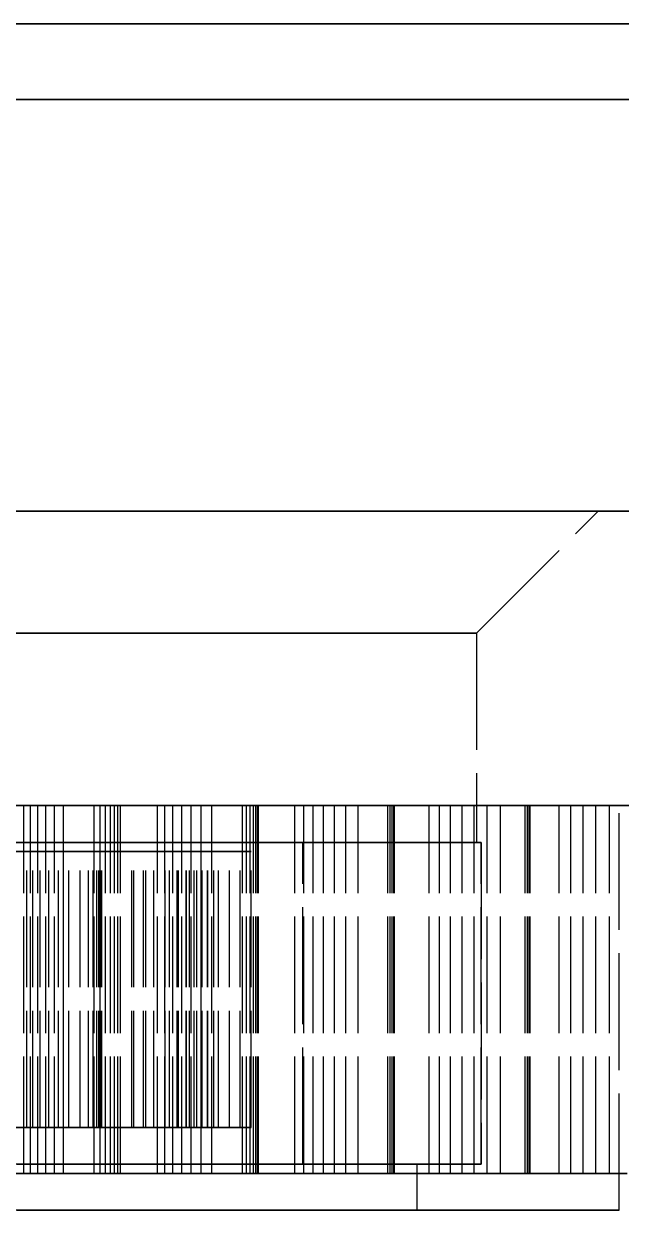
# Model space of a CAD drawing. Header units: millimetres. Extents: x -32 to 143, y -20 to 136.
# Drawn here: x 83.03 to 89.52, y 39.6 to 52.5 of the extents above; entities that cross this region are included whole.
import ezdxf

# ---------------------------------------------------------------- set-up
doc = ezdxf.new("R2010")
doc.units = ezdxf.units.MM
doc.linetypes.add('DASHED', pattern=[1.524, 1.27, -0.254])
doc.layers.add('HIDDEN', color=8, linetype='DASHED')
doc.layers.add('VISIBLE', color=7, linetype='CONTINUOUS')

msp = doc.modelspace()

# ---------------------------------------------------------------- linework, layer by layer
at = {"layer": 'HIDDEN'}
for points in [[(90, 52.5), (89.2381, 52.5), (88.47619, 52.5), (87.71429, 52.5), (86.95238, 52.5), (86.19048, 52.5), (85.42857, 52.5), (84.66667, 52.5), (83.90476, 52.5), (83.14286, 52.5), (82.38095, 52.5), (81.61905, 52.5), (80.85714, 52.5), (80.09524, 52.5), (79.33333, 52.5), (78.57143, 52.5), (77.80952, 52.5), (77.04762, 52.5), (76.28571, 52.5), (75.52381, 52.5), (74.7619, 52.5), (74, 52.5)], [(89.92223, 52.5), (89.4421, 52.5), (88.96196, 52.5), (88.48183, 52.5), (88.00169, 52.5), (87.52156, 52.5), (87.04142, 52.5), (86.56129, 52.5), (86.08115, 52.5), (85.60102, 52.5), (85.12088, 52.5), (84.64074, 52.5), (84.16061, 52.5), (83.68047, 52.5), (83.20034, 52.5), (82.7202, 52.5)], [(82.96027, 52.5), (83.20034, 52.5), (83.44041, 52.5), (83.68047, 52.5), (83.92054, 52.5), (84.16061, 52.5), (84.40068, 52.5), (84.64074, 52.5), (84.88081, 52.5), (85.12088, 52.5), (85.36095, 52.5), (85.60102, 52.5), (85.84108, 52.5), (86.08115, 52.5), (86.32122, 52.5), (86.56129, 52.5), (86.80135, 52.5), (87.04142, 52.5), (87.28149, 52.5), (87.52156, 52.5), (87.76162, 52.5), (88.00169, 52.5), (88.24176, 52.5), (88.48183, 52.5), (88.7219, 52.5), (88.96196, 52.5), (89.20203, 52.5), (89.4421, 52.5), (89.68217, 52.5)], [(89.94444, 51.67574), (89.49048, 51.67574), (89.03651, 51.67574), (88.58254, 51.67574), (88.12857, 51.67574), (87.6746, 51.67574), (87.22063, 51.67574), (86.76667, 51.67574), (86.3127, 51.67574), (85.85873, 51.67574), (85.40476, 51.67574), (84.95079, 51.67574), (84.49683, 51.67574), (84.04286, 51.67574), (83.58889, 51.67574), (83.13492, 51.67574), (82.68095, 51.67574)], [(82.90794, 51.67574), (83.13492, 51.67574), (83.3619, 51.67574), (83.58889, 51.67574), (83.81587, 51.67574), (84.04286, 51.67574), (84.26984, 51.67574), (84.49683, 51.67574), (84.72381, 51.67574), (84.95079, 51.67574), (85.17778, 51.67574), (85.40476, 51.67574), (85.63175, 51.67574), (85.85873, 51.67574), (86.08571, 51.67574), (86.3127, 51.67574), (86.53968, 51.67574), (86.76667, 51.67574), (86.99365, 51.67574), (87.22063, 51.67574), (87.44762, 51.67574), (87.6746, 51.67574), (87.90159, 51.67574), (88.12857, 51.67574), (88.35556, 51.67574), (88.58254, 51.67574), (88.80952, 51.67574), (89.03651, 51.67574), (89.26349, 51.67574), (89.49048, 51.67574), (89.71746, 51.67574)], [(89.94444, 47.2), (89.49048, 47.2), (89.03651, 47.2), (88.58254, 47.2), (88.12857, 47.2), (87.6746, 47.2), (87.22063, 47.2), (86.76667, 47.2), (86.3127, 47.2), (85.85873, 47.2), (85.40476, 47.2), (84.95079, 47.2), (84.49683, 47.2), (84.04286, 47.2), (83.58889, 47.2), (83.13492, 47.2), (82.68095, 47.2)], [(89.27426, 47.2), (89.04334, 47.2), (88.81241, 47.2), (88.58148, 47.2), (88.35055, 47.2), (88.11962, 47.2), (87.88869, 47.2), (87.65776, 47.2), (87.42683, 47.2), (87.1959, 47.2), (86.96497, 47.2), (86.73404, 47.2), (86.50312, 47.2), (86.27219, 47.2), (86.04126, 47.2), (85.81033, 47.2), (85.5794, 47.2), (85.34847, 47.2), (85.11754, 47.2), (84.88661, 47.2), (84.65568, 47.2), (84.42475, 47.2), (84.19383, 47.2), (83.9629, 47.2), (83.73197, 47.2), (83.50104, 47.2), (83.27011, 47.2), (83.03918, 47.2), (82.80825, 47.2)], [(82.90794, 47.2), (83.13492, 47.2), (83.3619, 47.2), (83.58889, 47.2), (83.81587, 47.2), (84.04286, 47.2), (84.26984, 47.2), (84.49683, 47.2), (84.72381, 47.2), (84.95079, 47.2), (85.17778, 47.2), (85.40476, 47.2), (85.63175, 47.2), (85.85873, 47.2), (86.08571, 47.2), (86.3127, 47.2), (86.53968, 47.2), (86.76667, 47.2), (86.99365, 47.2), (87.22063, 47.2), (87.44762, 47.2), (87.6746, 47.2), (87.90159, 47.2), (88.12857, 47.2), (88.35556, 47.2), (88.58254, 47.2), (88.80952, 47.2), (89.03651, 47.2), (89.26349, 47.2), (89.49048, 47.2), (89.71746, 47.2)], [(82.92372, 47.2), (83.03918, 47.2), (83.15465, 47.2), (83.27011, 47.2), (83.38557, 47.2), (83.50104, 47.2), (83.6165, 47.2), (83.73197, 47.2), (83.84743, 47.2), (83.9629, 47.2), (84.07836, 47.2), (84.19383, 47.2), (84.30929, 47.2), (84.42475, 47.2), (84.54022, 47.2), (84.65568, 47.2), (84.77115, 47.2), (84.88661, 47.2), (85.00208, 47.2), (85.11754, 47.2), (85.23301, 47.2), (85.34847, 47.2), (85.46394, 47.2), (85.5794, 47.2), (85.69486, 47.2), (85.81033, 47.2), (85.92579, 47.2), (86.04126, 47.2), (86.15672, 47.2), (86.27219, 47.2), (86.38765, 47.2), (86.50312, 47.2), (86.61858, 47.2), (86.73404, 47.2), (86.84951, 47.2), (86.96497, 47.2), (87.08044, 47.2), (87.1959, 47.2), (87.31137, 47.2), (87.42683, 47.2), (87.5423, 47.2), (87.65776, 47.2), (87.77323, 47.2), (87.88869, 47.2), (88.00415, 47.2), (88.11962, 47.2), (88.23508, 47.2), (88.35055, 47.2), (88.46601, 47.2), (88.58148, 47.2), (88.69694, 47.2), (88.81241, 47.2), (88.92787, 47.2), (89.04334, 47.2), (89.1588, 47.2), (89.27426, 47.2)], [(87.95, 45.87574), (89.27426, 47.2)], [(87.95, 45.87574), (87.76111, 45.87574), (87.57222, 45.87574), (87.38333, 45.87574), (87.19444, 45.87574), (87.00556, 45.87574), (86.81667, 45.87574), (86.62778, 45.87574), (86.43889, 45.87574), (86.25, 45.87574), (86.06111, 45.87574), (85.87222, 45.87574), (85.68333, 45.87574), (85.49444, 45.87574), (85.30556, 45.87574), (85.11667, 45.87574), (84.92778, 45.87574), (84.73889, 45.87574), (84.55, 45.87574), (84.36111, 45.87574), (84.17222, 45.87574), (83.98333, 45.87574), (83.79444, 45.87574), (83.60556, 45.87574), (83.41667, 45.87574), (83.22778, 45.87574), (83.03889, 45.87574), (82.85, 45.87574)], [(82.94444, 45.87574), (83.03889, 45.87574), (83.13333, 45.87574), (83.22778, 45.87574), (83.32222, 45.87574), (83.41667, 45.87574), (83.51111, 45.87574), (83.60556, 45.87574), (83.7, 45.87574), (83.79444, 45.87574), (83.88889, 45.87574), (83.98333, 45.87574), (84.07778, 45.87574), (84.17222, 45.87574), (84.26667, 45.87574), (84.36111, 45.87574), (84.45556, 45.87574), (84.55, 45.87574), (84.64444, 45.87574), (84.73889, 45.87574), (84.83333, 45.87574), (84.92778, 45.87574), (85.02222, 45.87574), (85.11667, 45.87574), (85.21111, 45.87574), (85.30556, 45.87574), (85.4, 45.87574), (85.49444, 45.87574), (85.58889, 45.87574), (85.68333, 45.87574), (85.77778, 45.87574), (85.87222, 45.87574), (85.96667, 45.87574), (86.06111, 45.87574), (86.15556, 45.87574), (86.25, 45.87574), (86.34444, 45.87574), (86.43889, 45.87574), (86.53333, 45.87574), (86.62778, 45.87574), (86.72222, 45.87574), (86.81667, 45.87574), (86.91111, 45.87574), (87.00556, 45.87574), (87.1, 45.87574), (87.19444, 45.87574), (87.28889, 45.87574), (87.38333, 45.87574), (87.47778, 45.87574), (87.57222, 45.87574), (87.66667, 45.87574), (87.76111, 45.87574), (87.85556, 45.87574), (87.95, 45.87574)], [(87.95, 45.87574), (87.95, 43.6)], [(90.03175, 44), (89.33333, 44), (88.63492, 44), (87.93651, 44), (87.2381, 44), (86.53968, 44), (85.84127, 44), (85.14286, 44), (84.44444, 44), (83.74603, 44), (83.04762, 44), (82.34921, 44), (81.65079, 44), (80.95238, 44), (80.25397, 44), (79.55556, 44), (78.85714, 44), (78.15873, 44), (77.46032, 44), (76.7619, 44), (76.06349, 44), (75.36508, 44), (74.66667, 44), (73.96825, 44)], [(82, 44), (82.34921, 44), (82.69841, 44), (83.04762, 44), (83.39683, 44), (83.74603, 44), (84.09524, 44), (84.44444, 44), (84.79365, 44), (85.14286, 44), (85.49206, 44), (85.84127, 44), (86.19048, 44), (86.53968, 44), (86.88889, 44), (87.2381, 44), (87.5873, 44), (87.93651, 44), (88.28571, 44), (88.63492, 44), (88.98413, 44), (89.33333, 44), (89.68254, 44)], [(89.5, 44), (89.2619, 44), (89.02381, 44), (88.78571, 44), (88.54762, 44), (88.30952, 44), (88.07143, 44), (87.83333, 44), (87.59524, 44), (87.35714, 44), (87.11905, 44), (86.88095, 44), (86.64286, 44), (86.40476, 44), (86.16667, 44), (85.92857, 44), (85.69048, 44), (85.45238, 44), (85.21429, 44), (84.97619, 44), (84.7381, 44), (84.5, 44), (84.2619, 44), (84.02381, 44), (83.78571, 44), (83.54762, 44), (83.30952, 44), (83.07143, 44), (82.83333, 44)], [(82.91071, 44), (83.21429, 44), (83.51786, 44), (83.82143, 44), (84.125, 44), (84.42857, 44), (84.73214, 44), (85.03571, 44), (85.33929, 44), (85.64286, 44), (85.94643, 44), (86.25, 44), (86.55357, 44), (86.85714, 44), (87.16071, 44), (87.46429, 44), (87.76786, 44), (88.07143, 44), (88.375, 44), (88.67857, 44), (88.98214, 44), (89.28571, 44), (89.58929, 44)], [(89.58929, 44), (88.98214, 44), (88.375, 44), (87.76786, 44), (87.16071, 44), (86.55357, 44), (85.94643, 44), (85.33929, 44), (84.73214, 44), (84.125, 44), (83.51786, 44), (82.91071, 44)], [(82.95238, 44), (83.07143, 44), (83.19048, 44), (83.30952, 44), (83.42857, 44), (83.54762, 44), (83.66667, 44), (83.78571, 44), (83.90476, 44), (84.02381, 44), (84.14286, 44), (84.2619, 44), (84.38095, 44), (84.5, 44), (84.61905, 44), (84.7381, 44), (84.85714, 44), (84.97619, 44), (85.09524, 44), (85.21429, 44), (85.33333, 44), (85.45238, 44), (85.57143, 44), (85.69048, 44), (85.80952, 44), (85.92857, 44), (86.04762, 44), (86.16667, 44), (86.28571, 44), (86.40476, 44), (86.52381, 44), (86.64286, 44), (86.7619, 44), (86.88095, 44), (87, 44), (87.11905, 44), (87.2381, 44), (87.35714, 44), (87.47619, 44), (87.59524, 44), (87.71429, 44), (87.83333, 44), (87.95238, 44), (88.07143, 44), (88.19048, 44), (88.30952, 44), (88.42857, 44), (88.54762, 44), (88.66667, 44), (88.78571, 44), (88.90476, 44), (89.02381, 44), (89.14286, 44), (89.2619, 44), (89.38095, 44), (89.5, 44)], [(82.96411, 44), (83.02791, 44)], [(83.02791, 44), (82.96411, 44)], [(83.02791, 44), (83.09996, 44)], [(83.09996, 44), (83.02791, 44)], [(83.02791, 40), (83.02791, 44)], [(83.02791, 40), (83.02791, 44)], [(83.09996, 44), (83.17954, 44)], [(83.17954, 44), (83.09996, 44)], [(83.09996, 40), (83.09996, 44)], [(83.09996, 40), (83.09996, 44)], [(83.17954, 44), (83.26613, 44)], [(83.26613, 44), (83.17954, 44)], [(83.17954, 40), (83.17954, 44)], [(83.17954, 40), (83.17954, 44)], [(83.26613, 44), (83.35934, 44)], [(83.35934, 44), (83.26613, 44)], [(83.26613, 40), (83.26613, 44)], [(83.26613, 40), (83.26613, 44)], [(83.35934, 44), (83.45888, 44)], [(83.45888, 44), (83.35934, 44)], [(83.35934, 40), (83.35934, 44)], [(83.35934, 40), (83.35934, 44)], [(83.45888, 44), (83.79343, 44)], [(83.79343, 44), (83.45888, 44)], [(83.45888, 40), (83.45888, 44)], [(83.45888, 40), (83.45888, 44)], [(83.79343, 44), (83.85819, 44)], [(83.85819, 44), (83.79343, 44)], [(83.79343, 40), (83.79343, 44)], [(83.79343, 40), (83.79343, 44)], [(83.85819, 44), (83.91656, 44)], [(83.91656, 44), (83.85819, 44)], [(83.85819, 40), (83.85819, 44)], [(83.85819, 40), (83.85819, 44)], [(83.91656, 44), (83.96827, 44)], [(83.96827, 44), (83.91656, 44)], [(83.91656, 40), (83.91656, 44)], [(83.91656, 40), (83.91656, 44)], [(83.96827, 44), (84.01294, 44)], [(84.01294, 44), (83.96827, 44)], [(83.96827, 40), (83.96827, 44)], [(83.96827, 40), (83.96827, 44)], [(84.01294, 44), (84.05009, 44)], [(84.05009, 44), (84.01294, 44)], [(84.01294, 40), (84.01294, 44)], [(84.01294, 40), (84.01294, 44)], [(84.05009, 44), (84.07899, 44)], [(84.07899, 44), (84.05009, 44)], [(84.05009, 40), (84.05009, 44)], [(84.05009, 40), (84.05009, 44)], [(84.07899, 44), (84.47982, 44)], [(84.47982, 44), (84.07899, 44)], [(84.07899, 40), (84.07899, 44)], [(84.07899, 40), (84.07899, 44)], [(84.47982, 44), (84.56033, 44)], [(84.56033, 44), (84.47982, 44)], [(84.47982, 40), (84.47982, 44)], [(84.47982, 40), (84.47982, 44)], [(84.56033, 44), (84.64899, 44)], [(84.64899, 44), (84.56033, 44)], [(84.56033, 40), (84.56033, 44)], [(84.56033, 40), (84.56033, 44)], [(84.64899, 44), (84.74507, 44)], [(84.74507, 44), (84.64899, 44)], [(84.64899, 40), (84.64899, 44)], [(84.64899, 40), (84.64899, 44)], [(84.74507, 44), (84.84806, 44)], [(84.84806, 44), (84.74507, 44)], [(84.74507, 40), (84.74507, 44)], [(84.74507, 40), (84.74507, 44)], [(84.84806, 44), (84.95757, 44)], [(84.95757, 44), (84.84806, 44)], [(84.84806, 40), (84.84806, 44)], [(84.84806, 40), (84.84806, 44)], [(84.95757, 44), (85.07331, 44)], [(85.07331, 44), (84.95757, 44)], [(84.95757, 40), (84.95757, 44)], [(84.95757, 40), (84.95757, 44)], [(85.07331, 44), (85.40357, 44)], [(85.40357, 44), (85.07331, 44)], [(85.07331, 40), (85.07331, 44)], [(85.07331, 40), (85.07331, 44)], [(85.40357, 44), (85.45003, 44)], [(85.45003, 44), (85.40357, 44)], [(85.40357, 40), (85.40357, 44)], [(85.40357, 40), (85.40357, 44)], [(85.45003, 44), (85.49016, 44)], [(85.49016, 44), (85.45003, 44)], [(85.45003, 40), (85.45003, 44)], [(85.45003, 40), (85.45003, 44)], [(85.49016, 44), (85.52369, 44)], [(85.52369, 44), (85.49016, 44)], [(85.49016, 40), (85.49016, 44)], [(85.49016, 40), (85.49016, 44)], [(85.52369, 44), (85.55027, 44)], [(85.55027, 44), (85.52369, 44)], [(85.52369, 40), (85.52369, 44)], [(85.52369, 40), (85.52369, 44)], [(85.55027, 44), (85.56941, 44)], [(85.56941, 44), (85.55027, 44)], [(85.55027, 40), (85.55027, 44)], [(85.55027, 40), (85.55027, 44)], [(85.56941, 44), (85.58042, 44)], [(85.58042, 44), (85.56941, 44)], [(85.56941, 40), (85.56941, 44)], [(85.56941, 40), (85.56941, 44)], [(85.58042, 44), (85.97438, 44)], [(85.97438, 44), (85.58042, 44)], [(85.58042, 40), (85.58042, 44)], [(85.58042, 40), (85.58042, 44)], [(85.97438, 44), (86.07091, 44)], [(86.07091, 44), (85.97438, 44)], [(85.97438, 40), (85.97438, 44)], [(85.97438, 40), (85.97438, 44)], [(86.07091, 44), (86.17541, 44)], [(86.17541, 44), (86.07091, 44)], [(86.07091, 40), (86.07091, 44)], [(86.07091, 40), (86.07091, 44)], [(86.17541, 44), (86.28718, 44)], [(86.28718, 44), (86.17541, 44)], [(86.17541, 40), (86.17541, 44)], [(86.17541, 40), (86.17541, 44)], [(86.28718, 44), (86.4057, 44)], [(86.4057, 44), (86.28718, 44)], [(86.28718, 40), (86.28718, 44)], [(86.28718, 40), (86.28718, 44)], [(86.4057, 44), (86.53058, 44)], [(86.53058, 44), (86.4057, 44)], [(86.4057, 40), (86.4057, 44)], [(86.4057, 40), (86.4057, 44)], [(86.53058, 44), (86.66151, 44)], [(86.66151, 44), (86.53058, 44)], [(86.53058, 40), (86.53058, 44)], [(86.53058, 40), (86.53058, 44)], [(86.66151, 44), (86.98467, 44)], [(86.98467, 44), (86.66151, 44)], [(86.66151, 40), (86.66151, 44)], [(86.66151, 40), (86.66151, 44)], [(86.98467, 44), (87.01244, 44)], [(87.01244, 44), (86.98467, 44)], [(86.98467, 40), (86.98467, 44)], [(86.98467, 40), (86.98467, 44)], [(87.01244, 44), (87.03398, 44)], [(87.03398, 44), (87.01244, 44)], [(87.01244, 40), (87.01244, 44)], [(87.01244, 40), (87.01244, 44)], [(87.03398, 44), (87.04905, 44)], [(87.04905, 44), (87.03398, 44)], [(87.03398, 40), (87.03398, 44)], [(87.03398, 40), (87.03398, 44)], [(87.04905, 44), (87.0573, 44)], [(87.0573, 44), (87.04905, 44)], [(87.04905, 40), (87.04905, 44)], [(87.04905, 40), (87.04905, 44)], [(87.05827, 44), (87.0513, 44)], [(87.0513, 44), (87.43503, 44)], [(87.43503, 44), (87.0513, 44)], [(87.0513, 44), (87.05827, 44)], [(87.0513, 40), (87.0513, 44)], [(87.0513, 40), (87.0513, 44)], [(87.0573, 44), (87.05827, 44)], [(87.05827, 44), (87.0573, 44)], [(87.0573, 40), (87.0573, 44)], [(87.0573, 40), (87.0573, 44)], [(87.05827, 40), (87.05827, 44)], [(87.05827, 40), (87.05827, 44)], [(87.43503, 44), (87.54675, 44)], [(87.54675, 44), (87.43503, 44)], [(87.43503, 40), (87.43503, 44)], [(87.43503, 40), (87.43503, 44)], [(87.54675, 44), (87.66622, 44)], [(87.66622, 44), (87.54675, 44)], [(87.54675, 40), (87.54675, 44)], [(87.54675, 40), (87.54675, 44)], [(87.66622, 44), (87.79272, 44)], [(87.79272, 44), (87.66622, 44)], [(87.66622, 40), (87.66622, 44)], [(87.66622, 40), (87.66622, 44)], [(87.79272, 44), (87.92575, 44)], [(87.92575, 44), (87.79272, 44)], [(87.79272, 40), (87.79272, 44)], [(87.79272, 40), (87.79272, 44)], [(87.92575, 44), (88.06492, 44)], [(88.06492, 44), (87.92575, 44)], [(87.92575, 40), (87.92575, 44)], [(87.92575, 40), (87.92575, 44)], [(88.06492, 44), (88.20995, 44)], [(88.20995, 44), (88.06492, 44)], [(88.06492, 40), (88.06492, 44)], [(88.06492, 40), (88.06492, 44)], [(88.20995, 44), (88.52324, 44)], [(88.52324, 44), (88.20995, 44)], [(88.20995, 40), (88.20995, 44)], [(88.20995, 40), (88.20995, 44)], [(88.50399, 44), (88.47908, 44)], [(88.47908, 44), (88.84931, 44)], [(88.84931, 44), (88.47908, 44)], [(88.47908, 44), (88.50399, 44)], [(88.47908, 40), (88.47908, 44)], [(88.47908, 40), (88.47908, 44)], [(88.52119, 44), (88.50399, 44)], [(88.50399, 44), (88.52119, 44)], [(88.50399, 40), (88.50399, 44)], [(88.50399, 40), (88.50399, 44)], [(88.53134, 44), (88.52119, 44)], [(88.52119, 44), (88.53134, 44)], [(88.52119, 40), (88.52119, 44)], [(88.52119, 40), (88.52119, 44)], [(88.52324, 44), (88.53208, 44)], [(88.53208, 44), (88.52324, 44)], [(88.52324, 40), (88.52324, 44)], [(88.52324, 40), (88.52324, 44)], [(88.53486, 44), (88.53134, 44)], [(88.53134, 44), (88.53486, 44)], [(88.53134, 40), (88.53134, 44)], [(88.53134, 40), (88.53134, 44)], [(88.53208, 44), (88.53486, 44)], [(88.53486, 44), (88.53208, 44)], [(88.53208, 40), (88.53208, 44)], [(88.53208, 40), (88.53208, 44)], [(88.53486, 40), (88.53486, 44)], [(88.53486, 40), (88.53486, 44)], [(88.84931, 44), (88.97527, 44)], [(88.97527, 44), (88.84931, 44)], [(88.84931, 40), (88.84931, 44)], [(88.84931, 40), (88.84931, 44)], [(88.97527, 44), (89.10867, 44)], [(89.10867, 44), (88.97527, 44)], [(88.97527, 40), (88.97527, 44)], [(88.97527, 40), (88.97527, 44)], [(89.10867, 44), (89.24883, 44)], [(89.24883, 44), (89.10867, 44)], [(89.10867, 40), (89.10867, 44)], [(89.10867, 40), (89.10867, 44)], [(89.24883, 44), (89.39524, 44)], [(89.39524, 44), (89.24883, 44)], [(89.24883, 40), (89.24883, 44)], [(89.24883, 40), (89.24883, 44)], [(89.39524, 44), (89.54753, 44)], [(89.54753, 44), (89.39524, 44)], [(89.39524, 40), (89.39524, 44)], [(89.39524, 40), (89.39524, 44)], [(89.5, 39.6), (89.5, 44)], [(87.95, 43.6), (87.76111, 43.6), (87.57222, 43.6), (87.38333, 43.6), (87.19444, 43.6), (87.00556, 43.6), (86.81667, 43.6), (86.62778, 43.6), (86.43889, 43.6), (86.25, 43.6), (86.06111, 43.6), (85.87222, 43.6), (85.68333, 43.6), (85.49444, 43.6), (85.30556, 43.6), (85.11667, 43.6), (84.92778, 43.6), (84.73889, 43.6), (84.55, 43.6), (84.36111, 43.6), (84.17222, 43.6), (83.98333, 43.6), (83.79444, 43.6), (83.60556, 43.6), (83.41667, 43.6), (83.22778, 43.6), (83.03889, 43.6), (82.85, 43.6)], [(88, 43.6), (87.80952, 43.6), (87.61905, 43.6), (87.42857, 43.6), (87.2381, 43.6), (87.04762, 43.6), (86.85714, 43.6), (86.66667, 43.6), (86.47619, 43.6), (86.28571, 43.6), (86.09524, 43.6), (85.90476, 43.6), (85.71429, 43.6), (85.52381, 43.6), (85.33333, 43.6), (85.14286, 43.6), (84.95238, 43.6), (84.7619, 43.6), (84.57143, 43.6), (84.38095, 43.6), (84.19048, 43.6), (84, 43.6), (83.80952, 43.6), (83.61905, 43.6), (83.42857, 43.6), (83.2381, 43.6), (83.04762, 43.6), (82.85714, 43.6)], [(88, 43.6), (87.80952, 43.6), (87.61905, 43.6), (87.42857, 43.6), (87.2381, 43.6), (87.04762, 43.6), (86.85714, 43.6), (86.66667, 43.6), (86.47619, 43.6), (86.28571, 43.6), (86.09524, 43.6), (85.90476, 43.6), (85.71429, 43.6), (85.52381, 43.6), (85.33333, 43.6), (85.14286, 43.6), (84.95238, 43.6), (84.7619, 43.6), (84.57143, 43.6), (84.38095, 43.6), (84.19048, 43.6), (84, 43.6), (83.80952, 43.6), (83.61905, 43.6), (83.42857, 43.6), (83.2381, 43.6), (83.04762, 43.6), (82.85714, 43.6)], [(82.89444, 43.5), (83.06168, 43.5)], [(83.06168, 43.5), (82.89444, 43.5)], [(82.94444, 43.6), (83.03889, 43.6), (83.13333, 43.6), (83.22778, 43.6), (83.32222, 43.6), (83.41667, 43.6), (83.51111, 43.6), (83.60556, 43.6), (83.7, 43.6), (83.79444, 43.6), (83.88889, 43.6), (83.98333, 43.6), (84.07778, 43.6), (84.17222, 43.6), (84.26667, 43.6), (84.36111, 43.6), (84.45556, 43.6), (84.55, 43.6), (84.64444, 43.6), (84.73889, 43.6), (84.83333, 43.6), (84.92778, 43.6), (85.02222, 43.6), (85.11667, 43.6), (85.21111, 43.6), (85.30556, 43.6), (85.4, 43.6), (85.49444, 43.6), (85.58889, 43.6), (85.68333, 43.6), (85.77778, 43.6), (85.87222, 43.6), (85.96667, 43.6), (86.06111, 43.6), (86.15556, 43.6), (86.25, 43.6), (86.34444, 43.6), (86.43889, 43.6), (86.53333, 43.6), (86.62778, 43.6), (86.72222, 43.6), (86.81667, 43.6), (86.91111, 43.6), (87.00556, 43.6), (87.1, 43.6), (87.19444, 43.6), (87.28889, 43.6), (87.38333, 43.6), (87.47778, 43.6), (87.57222, 43.6), (87.66667, 43.6), (87.76111, 43.6), (87.85556, 43.6), (87.95, 43.6)], [(82.95238, 43.6), (83.04762, 43.6), (83.14286, 43.6), (83.2381, 43.6), (83.33333, 43.6), (83.42857, 43.6), (83.52381, 43.6), (83.61905, 43.6), (83.71429, 43.6), (83.80952, 43.6), (83.90476, 43.6), (84, 43.6), (84.09524, 43.6), (84.19048, 43.6), (84.28571, 43.6), (84.38095, 43.6), (84.47619, 43.6), (84.57143, 43.6), (84.66667, 43.6), (84.7619, 43.6), (84.85714, 43.6), (84.95238, 43.6), (85.04762, 43.6), (85.14286, 43.6), (85.2381, 43.6), (85.33333, 43.6), (85.42857, 43.6), (85.52381, 43.6), (85.61905, 43.6), (85.71429, 43.6), (85.80952, 43.6), (85.90476, 43.6), (86, 43.6), (86.09524, 43.6), (86.19048, 43.6), (86.28571, 43.6), (86.38095, 43.6), (86.47619, 43.6), (86.57143, 43.6), (86.66667, 43.6), (86.7619, 43.6), (86.85714, 43.6), (86.95238, 43.6), (87.04762, 43.6), (87.14286, 43.6), (87.2381, 43.6), (87.33333, 43.6), (87.42857, 43.6), (87.52381, 43.6), (87.61905, 43.6), (87.71429, 43.6), (87.80952, 43.6), (87.90476, 43.6), (88, 43.6)], [(82.95238, 43.6), (83.04762, 43.6), (83.14286, 43.6), (83.2381, 43.6), (83.33333, 43.6), (83.42857, 43.6), (83.52381, 43.6), (83.61905, 43.6), (83.71429, 43.6), (83.80952, 43.6), (83.90476, 43.6), (84, 43.6), (84.09524, 43.6), (84.19048, 43.6), (84.28571, 43.6), (84.38095, 43.6), (84.47619, 43.6), (84.57143, 43.6), (84.66667, 43.6), (84.7619, 43.6), (84.85714, 43.6), (84.95238, 43.6), (85.04762, 43.6), (85.14286, 43.6), (85.2381, 43.6), (85.33333, 43.6), (85.42857, 43.6), (85.52381, 43.6), (85.61905, 43.6), (85.71429, 43.6), (85.80952, 43.6), (85.90476, 43.6), (86, 43.6), (86.09524, 43.6), (86.19048, 43.6), (86.28571, 43.6), (86.38095, 43.6), (86.47619, 43.6), (86.57143, 43.6), (86.66667, 43.6), (86.7619, 43.6), (86.85714, 43.6), (86.95238, 43.6), (87.04762, 43.6), (87.14286, 43.6), (87.2381, 43.6), (87.33333, 43.6), (87.42857, 43.6), (87.52381, 43.6), (87.61905, 43.6), (87.71429, 43.6), (87.80952, 43.6), (87.90476, 43.6), (88, 43.6)], [(82.96667, 43.6), (83.03111, 43.6), (83.09556, 43.6), (83.16, 43.6), (83.22444, 43.6), (83.28889, 43.6), (83.35333, 43.6), (83.41778, 43.6), (83.48222, 43.6), (83.54667, 43.6), (83.61111, 43.6), (83.67556, 43.6), (83.74, 43.6), (83.80444, 43.6), (83.86889, 43.6), (83.93333, 43.6), (83.99778, 43.6), (84.06222, 43.6), (84.12667, 43.6), (84.19111, 43.6), (84.25556, 43.6), (84.32, 43.6), (84.38444, 43.6), (84.44889, 43.6), (84.51333, 43.6), (84.57778, 43.6), (84.64222, 43.6), (84.70667, 43.6), (84.77111, 43.6), (84.83556, 43.6), (84.9, 43.6), (84.96444, 43.6), (85.02889, 43.6), (85.09333, 43.6), (85.15778, 43.6), (85.22222, 43.6), (85.28667, 43.6), (85.35111, 43.6), (85.41556, 43.6), (85.48, 43.6), (85.54444, 43.6), (85.60889, 43.6), (85.67333, 43.6), (85.73778, 43.6), (85.80222, 43.6), (85.86667, 43.6), (85.93111, 43.6), (85.99556, 43.6), (86.06, 43.6)], [(86.06, 43.6), (85.93111, 43.6), (85.80222, 43.6), (85.67333, 43.6), (85.54444, 43.6), (85.41556, 43.6), (85.28667, 43.6), (85.15778, 43.6), (85.02889, 43.6), (84.9, 43.6), (84.77111, 43.6), (84.64222, 43.6), (84.51333, 43.6), (84.38444, 43.6), (84.25556, 43.6), (84.12667, 43.6), (83.99778, 43.6), (83.86889, 43.6), (83.74, 43.6), (83.61111, 43.6), (83.48222, 43.6), (83.35333, 43.6), (83.22444, 43.6), (83.09556, 43.6), (82.96667, 43.6)], [(83.06168, 43.5), (83.12471, 43.5)], [(83.12471, 43.5), (83.06168, 43.5)], [(83.06168, 40.5), (83.06168, 43.5)], [(83.06168, 40.5), (83.06168, 43.5)], [(83.12471, 43.5), (83.20559, 43.5)], [(83.20559, 43.5), (83.12471, 43.5)], [(83.12471, 40.5), (83.12471, 43.5)], [(83.12471, 40.5), (83.12471, 43.5)], [(83.20559, 43.5), (83.29903, 43.5)], [(83.29903, 43.5), (83.20559, 43.5)], [(83.20559, 40.5), (83.20559, 43.5)], [(83.20559, 40.5), (83.20559, 43.5)], [(83.29903, 43.5), (83.40319, 43.5)], [(83.40319, 43.5), (83.29903, 43.5)], [(83.29903, 40.5), (83.29903, 43.5)], [(83.29903, 40.5), (83.29903, 43.5)], [(83.40319, 43.5), (83.51701, 43.5)], [(83.51701, 43.5), (83.40319, 43.5)], [(83.40319, 40.5), (83.40319, 43.5)], [(83.40319, 40.5), (83.40319, 43.5)], [(83.73081, 43.5), (83.45816, 43.5)], [(83.45816, 43.5), (83.87467, 43.5)], [(83.87467, 43.5), (83.45816, 43.5)], [(83.45816, 43.5), (83.73081, 43.5)], [(83.45816, 40.5), (83.45816, 43.5)], [(83.45816, 40.5), (83.45816, 43.5)], [(83.51701, 43.5), (83.63972, 43.5)], [(83.63972, 43.5), (83.51701, 43.5)], [(83.51701, 40.5), (83.51701, 43.5)], [(83.51701, 40.5), (83.51701, 43.5)], [(83.63972, 43.5), (83.85801, 43.5)], [(83.85801, 43.5), (83.63972, 43.5)], [(83.63972, 40.5), (83.63972, 43.5)], [(83.63972, 40.5), (83.63972, 43.5)], [(83.78311, 43.5), (83.73081, 43.5)], [(83.73081, 43.5), (83.78311, 43.5)], [(83.73081, 40.5), (83.73081, 43.5)], [(83.73081, 40.5), (83.73081, 43.5)], [(83.81975, 43.5), (83.78311, 43.5)], [(83.78311, 43.5), (83.81975, 43.5)], [(83.78311, 40.5), (83.78311, 43.5)], [(83.78311, 40.5), (83.78311, 43.5)], [(83.84476, 43.5), (83.81975, 43.5)], [(83.81975, 43.5), (83.84476, 43.5)], [(83.81975, 40.5), (83.81975, 43.5)], [(83.81975, 40.5), (83.81975, 43.5)], [(83.85923, 43.5), (83.84476, 43.5)], [(83.84476, 43.5), (83.85923, 43.5)], [(83.84476, 40.5), (83.84476, 43.5)], [(83.84476, 40.5), (83.84476, 43.5)], [(83.85801, 43.5), (83.86359, 43.5)], [(83.86359, 43.5), (83.85801, 43.5)], [(83.85801, 40.5), (83.85801, 43.5)], [(83.85801, 40.5), (83.85801, 43.5)], [(83.86359, 43.5), (83.85923, 43.5)], [(83.85923, 43.5), (83.86359, 43.5)], [(83.85923, 40.5), (83.85923, 43.5)], [(83.85923, 40.5), (83.85923, 43.5)], [(83.86359, 40.5), (83.86359, 43.5)], [(83.86359, 40.5), (83.86359, 43.5)], [(83.87467, 43.5), (84.2252, 43.5)], [(84.2252, 43.5), (83.87467, 43.5)], [(83.87467, 40.5), (83.87467, 43.5)], [(83.87467, 40.5), (83.87467, 43.5)], [(84.61152, 43.5), (84.20014, 43.5)], [(84.20014, 43.5), (84.35259, 43.5)], [(84.35259, 43.5), (84.20014, 43.5)], [(84.20014, 43.5), (84.61152, 43.5)], [(84.20014, 40.5), (84.20014, 43.5)], [(84.20014, 40.5), (84.20014, 43.5)], [(84.2252, 43.5), (84.32818, 43.5)], [(84.32818, 43.5), (84.2252, 43.5)], [(84.2252, 40.5), (84.2252, 43.5)], [(84.2252, 40.5), (84.2252, 43.5)], [(84.32818, 43.5), (84.44273, 43.5)], [(84.44273, 43.5), (84.32818, 43.5)], [(84.32818, 40.5), (84.32818, 43.5)], [(84.32818, 40.5), (84.32818, 43.5)], [(84.35259, 43.5), (84.79248, 43.5)], [(84.79248, 43.5), (84.35259, 43.5)], [(84.35259, 40.5), (84.35259, 43.5)], [(84.35259, 40.5), (84.35259, 43.5)], [(84.44273, 43.5), (84.56506, 43.5)], [(84.56506, 43.5), (84.44273, 43.5)], [(84.44273, 40.5), (84.44273, 43.5)], [(84.44273, 40.5), (84.44273, 43.5)], [(84.56506, 43.5), (84.69369, 43.5)], [(84.69369, 43.5), (84.56506, 43.5)], [(84.56506, 40.5), (84.56506, 43.5)], [(84.56506, 40.5), (84.56506, 43.5)], [(84.70831, 43.5), (84.61152, 43.5)], [(84.61152, 43.5), (84.70831, 43.5)], [(84.61152, 40.5), (84.61152, 43.5)], [(84.61152, 40.5), (84.61152, 43.5)], [(84.69369, 43.5), (84.82763, 43.5)], [(84.82763, 43.5), (84.69369, 43.5)], [(84.69369, 40.5), (84.69369, 43.5)], [(84.69369, 40.5), (84.69369, 43.5)], [(84.79732, 43.5), (84.70831, 43.5)], [(84.70831, 43.5), (84.79732, 43.5)], [(84.70831, 40.5), (84.70831, 43.5)], [(84.70831, 40.5), (84.70831, 43.5)], [(84.79248, 43.5), (84.90782, 43.5)], [(84.90782, 43.5), (84.79248, 43.5)], [(84.79248, 40.5), (84.79248, 43.5)], [(84.79248, 40.5), (84.79248, 43.5)], [(84.88014, 43.5), (84.79732, 43.5)], [(84.79732, 43.5), (84.88014, 43.5)], [(84.79732, 40.5), (84.79732, 43.5)], [(84.79732, 40.5), (84.79732, 43.5)], [(84.82763, 43.5), (84.96611, 43.5)], [(84.96611, 43.5), (84.82763, 43.5)], [(84.82763, 40.5), (84.82763, 43.5)], [(84.82763, 40.5), (84.82763, 43.5)], [(84.95698, 43.5), (84.88014, 43.5)], [(84.88014, 43.5), (84.95698, 43.5)], [(84.88014, 40.5), (84.88014, 43.5)], [(84.88014, 40.5), (84.88014, 43.5)], [(84.90782, 43.5), (85.02534, 43.5)], [(85.02534, 43.5), (84.90782, 43.5)], [(84.90782, 40.5), (84.90782, 43.5)], [(84.90782, 40.5), (84.90782, 43.5)], [(85.02773, 43.5), (84.95698, 43.5)], [(84.95698, 43.5), (85.02773, 43.5)], [(84.95698, 40.5), (84.95698, 43.5)], [(84.95698, 40.5), (84.95698, 43.5)], [(84.96611, 43.5), (85.09214, 43.5)], [(85.09214, 43.5), (84.96611, 43.5)], [(84.96611, 40.5), (84.96611, 43.5)], [(84.96611, 40.5), (84.96611, 43.5)], [(85.02534, 43.5), (85.14379, 43.5)], [(85.14379, 43.5), (85.02534, 43.5)], [(85.02534, 40.5), (85.02534, 43.5)], [(85.02534, 40.5), (85.02534, 43.5)], [(85.09214, 43.5), (85.02773, 43.5)], [(85.02773, 43.5), (85.09214, 43.5)], [(85.02773, 40.5), (85.02773, 43.5)], [(85.02773, 40.5), (85.02773, 43.5)], [(85.09214, 40.5), (85.09214, 43.5)], [(85.09214, 40.5), (85.09214, 43.5)], [(85.14379, 43.5), (85.26242, 43.5)], [(85.26242, 43.5), (85.14379, 43.5)], [(85.14379, 40.5), (85.14379, 43.5)], [(85.14379, 40.5), (85.14379, 43.5)], [(85.26242, 43.5), (85.3806, 43.5)], [(85.3806, 43.5), (85.26242, 43.5)], [(85.26242, 40.5), (85.26242, 43.5)], [(85.26242, 40.5), (85.26242, 43.5)], [(85.3806, 43.5), (85.49773, 43.5)], [(85.49773, 43.5), (85.3806, 43.5)], [(85.3806, 40.5), (85.3806, 43.5)], [(85.3806, 40.5), (85.3806, 43.5)], [(85.49773, 40.5), (85.49773, 43.5)], [(85.49773, 40.5), (85.49773, 43.5)], [(86.06, 40.1), (86.06, 43.6)], [(88, 43.6), (88, 40.1)], [(88, 40.1), (88, 43.6)], [(82.89444, 40.5), (83.06168, 40.5)], [(83.06168, 40.5), (82.89444, 40.5)], [(83.06168, 40.5), (83.12471, 40.5)], [(83.12471, 40.5), (83.06168, 40.5)], [(83.12471, 40.5), (83.20559, 40.5)], [(83.20559, 40.5), (83.12471, 40.5)], [(83.20559, 40.5), (83.29903, 40.5)], [(83.29903, 40.5), (83.20559, 40.5)], [(83.29903, 40.5), (83.40319, 40.5)], [(83.40319, 40.5), (83.29903, 40.5)], [(83.40319, 40.5), (83.51701, 40.5)], [(83.51701, 40.5), (83.40319, 40.5)], [(83.73081, 40.5), (83.45816, 40.5)], [(83.45816, 40.5), (83.87467, 40.5)], [(83.87467, 40.5), (83.45816, 40.5)], [(83.45816, 40.5), (83.73081, 40.5)], [(83.51701, 40.5), (83.63972, 40.5)], [(83.63972, 40.5), (83.51701, 40.5)], [(83.63972, 40.5), (83.85801, 40.5)], [(83.85801, 40.5), (83.63972, 40.5)], [(83.78311, 40.5), (83.73081, 40.5)], [(83.73081, 40.5), (83.78311, 40.5)], [(83.81975, 40.5), (83.78311, 40.5)], [(83.78311, 40.5), (83.81975, 40.5)], [(83.84476, 40.5), (83.81975, 40.5)], [(83.81975, 40.5), (83.84476, 40.5)], [(83.85923, 40.5), (83.84476, 40.5)], [(83.84476, 40.5), (83.85923, 40.5)], [(83.85801, 40.5), (83.86359, 40.5)], [(83.86359, 40.5), (83.85801, 40.5)], [(83.86359, 40.5), (83.85923, 40.5)], [(83.85923, 40.5), (83.86359, 40.5)], [(83.87467, 40.5), (84.2252, 40.5)], [(84.2252, 40.5), (83.87467, 40.5)], [(84.61152, 40.5), (84.20014, 40.5)], [(84.20014, 40.5), (84.35259, 40.5)], [(84.35259, 40.5), (84.20014, 40.5)], [(84.20014, 40.5), (84.61152, 40.5)], [(84.2252, 40.5), (84.32818, 40.5)], [(84.32818, 40.5), (84.2252, 40.5)], [(84.32818, 40.5), (84.44273, 40.5)], [(84.44273, 40.5), (84.32818, 40.5)], [(84.35259, 40.5), (84.79248, 40.5)], [(84.79248, 40.5), (84.35259, 40.5)], [(84.44273, 40.5), (84.56506, 40.5)], [(84.56506, 40.5), (84.44273, 40.5)], [(84.56506, 40.5), (84.69369, 40.5)], [(84.69369, 40.5), (84.56506, 40.5)], [(84.70831, 40.5), (84.61152, 40.5)], [(84.61152, 40.5), (84.70831, 40.5)], [(84.69369, 40.5), (84.82763, 40.5)], [(84.82763, 40.5), (84.69369, 40.5)], [(84.79732, 40.5), (84.70831, 40.5)], [(84.70831, 40.5), (84.79732, 40.5)], [(84.79248, 40.5), (84.90782, 40.5)], [(84.90782, 40.5), (84.79248, 40.5)], [(84.88014, 40.5), (84.79732, 40.5)], [(84.79732, 40.5), (84.88014, 40.5)], [(84.82763, 40.5), (84.96611, 40.5)], [(84.96611, 40.5), (84.82763, 40.5)], [(84.95698, 40.5), (84.88014, 40.5)], [(84.88014, 40.5), (84.95698, 40.5)], [(84.90782, 40.5), (85.02534, 40.5)], [(85.02534, 40.5), (84.90782, 40.5)], [(85.02773, 40.5), (84.95698, 40.5)], [(84.95698, 40.5), (85.02773, 40.5)], [(84.96611, 40.5), (85.09214, 40.5)], [(85.09214, 40.5), (84.96611, 40.5)], [(85.02534, 40.5), (85.14379, 40.5)], [(85.14379, 40.5), (85.02534, 40.5)], [(85.09214, 40.5), (85.02773, 40.5)], [(85.02773, 40.5), (85.09214, 40.5)], [(85.14379, 40.5), (85.26242, 40.5)], [(85.26242, 40.5), (85.14379, 40.5)], [(85.26242, 40.5), (85.3806, 40.5)], [(85.3806, 40.5), (85.26242, 40.5)], [(85.3806, 40.5), (85.49773, 40.5)], [(85.49773, 40.5), (85.3806, 40.5)], [(88, 40.1), (87.80952, 40.1), (87.61905, 40.1), (87.42857, 40.1), (87.2381, 40.1), (87.04762, 40.1), (86.85714, 40.1), (86.66667, 40.1), (86.47619, 40.1), (86.28571, 40.1), (86.09524, 40.1), (85.90476, 40.1), (85.71429, 40.1), (85.52381, 40.1), (85.33333, 40.1), (85.14286, 40.1), (84.95238, 40.1), (84.7619, 40.1), (84.57143, 40.1), (84.38095, 40.1), (84.19048, 40.1), (84, 40.1), (83.80952, 40.1), (83.61905, 40.1), (83.42857, 40.1), (83.2381, 40.1), (83.04762, 40.1), (82.85714, 40.1)], [(88, 40.1), (87.80952, 40.1), (87.61905, 40.1), (87.42857, 40.1), (87.2381, 40.1), (87.04762, 40.1), (86.85714, 40.1), (86.66667, 40.1), (86.47619, 40.1), (86.28571, 40.1), (86.09524, 40.1), (85.90476, 40.1), (85.71429, 40.1), (85.52381, 40.1), (85.33333, 40.1), (85.14286, 40.1), (84.95238, 40.1), (84.7619, 40.1), (84.57143, 40.1), (84.38095, 40.1), (84.19048, 40.1), (84, 40.1), (83.80952, 40.1), (83.61905, 40.1), (83.42857, 40.1), (83.2381, 40.1), (83.04762, 40.1), (82.85714, 40.1)], [(82.91071, 40), (83.21429, 40), (83.51786, 40), (83.82143, 40), (84.125, 40), (84.42857, 40), (84.73214, 40), (85.03571, 40), (85.33929, 40), (85.64286, 40), (85.94643, 40), (86.25, 40), (86.55357, 40), (86.85714, 40), (87.16071, 40), (87.46429, 40), (87.76786, 40), (88.07143, 40), (88.375, 40), (88.67857, 40), (88.98214, 40), (89.28571, 40), (89.58929, 40)], [(89.58929, 40), (88.98214, 40), (88.375, 40), (87.76786, 40), (87.16071, 40), (86.55357, 40), (85.94643, 40), (85.33929, 40), (84.73214, 40), (84.125, 40), (83.51786, 40), (82.91071, 40)], [(87.3, 40.1), (87.13175, 40.1), (86.96349, 40.1), (86.79524, 40.1), (86.62698, 40.1), (86.45873, 40.1), (86.29048, 40.1), (86.12222, 40.1), (85.95397, 40.1), (85.78571, 40.1), (85.61746, 40.1), (85.44921, 40.1), (85.28095, 40.1), (85.1127, 40.1), (84.94444, 40.1), (84.77619, 40.1), (84.60794, 40.1), (84.43968, 40.1), (84.27143, 40.1), (84.10317, 40.1), (83.93492, 40.1), (83.76667, 40.1), (83.59841, 40.1), (83.43016, 40.1), (83.2619, 40.1), (83.09365, 40.1), (82.9254, 40.1)], [(82.95238, 40.1), (83.04762, 40.1), (83.14286, 40.1), (83.2381, 40.1), (83.33333, 40.1), (83.42857, 40.1), (83.52381, 40.1), (83.61905, 40.1), (83.71429, 40.1), (83.80952, 40.1), (83.90476, 40.1), (84, 40.1), (84.09524, 40.1), (84.19048, 40.1), (84.28571, 40.1), (84.38095, 40.1), (84.47619, 40.1), (84.57143, 40.1), (84.66667, 40.1), (84.7619, 40.1), (84.85714, 40.1), (84.95238, 40.1), (85.04762, 40.1), (85.14286, 40.1), (85.2381, 40.1), (85.33333, 40.1), (85.42857, 40.1), (85.52381, 40.1), (85.61905, 40.1), (85.71429, 40.1), (85.80952, 40.1), (85.90476, 40.1), (86, 40.1), (86.09524, 40.1), (86.19048, 40.1), (86.28571, 40.1), (86.38095, 40.1), (86.47619, 40.1), (86.57143, 40.1), (86.66667, 40.1), (86.7619, 40.1), (86.85714, 40.1), (86.95238, 40.1), (87.04762, 40.1), (87.14286, 40.1), (87.2381, 40.1), (87.33333, 40.1), (87.42857, 40.1), (87.52381, 40.1), (87.61905, 40.1), (87.71429, 40.1), (87.80952, 40.1), (87.90476, 40.1), (88, 40.1)], [(82.95238, 40.1), (83.04762, 40.1), (83.14286, 40.1), (83.2381, 40.1), (83.33333, 40.1), (83.42857, 40.1), (83.52381, 40.1), (83.61905, 40.1), (83.71429, 40.1), (83.80952, 40.1), (83.90476, 40.1), (84, 40.1), (84.09524, 40.1), (84.19048, 40.1), (84.28571, 40.1), (84.38095, 40.1), (84.47619, 40.1), (84.57143, 40.1), (84.66667, 40.1), (84.7619, 40.1), (84.85714, 40.1), (84.95238, 40.1), (85.04762, 40.1), (85.14286, 40.1), (85.2381, 40.1), (85.33333, 40.1), (85.42857, 40.1), (85.52381, 40.1), (85.61905, 40.1), (85.71429, 40.1), (85.80952, 40.1), (85.90476, 40.1), (86, 40.1), (86.09524, 40.1), (86.19048, 40.1), (86.28571, 40.1), (86.38095, 40.1), (86.47619, 40.1), (86.57143, 40.1), (86.66667, 40.1), (86.7619, 40.1), (86.85714, 40.1), (86.95238, 40.1), (87.04762, 40.1), (87.14286, 40.1), (87.2381, 40.1), (87.33333, 40.1), (87.42857, 40.1), (87.52381, 40.1), (87.61905, 40.1), (87.71429, 40.1), (87.80952, 40.1), (87.90476, 40.1), (88, 40.1)], [(82.96411, 40), (83.02791, 40)], [(83.02791, 40), (82.96411, 40)], [(82.96667, 40.1), (83.03111, 40.1), (83.09556, 40.1), (83.16, 40.1), (83.22444, 40.1), (83.28889, 40.1), (83.35333, 40.1), (83.41778, 40.1), (83.48222, 40.1), (83.54667, 40.1), (83.61111, 40.1), (83.67556, 40.1), (83.74, 40.1), (83.80444, 40.1), (83.86889, 40.1), (83.93333, 40.1), (83.99778, 40.1), (84.06222, 40.1), (84.12667, 40.1), (84.19111, 40.1), (84.25556, 40.1), (84.32, 40.1), (84.38444, 40.1), (84.44889, 40.1), (84.51333, 40.1), (84.57778, 40.1), (84.64222, 40.1), (84.70667, 40.1), (84.77111, 40.1), (84.83556, 40.1), (84.9, 40.1), (84.96444, 40.1), (85.02889, 40.1), (85.09333, 40.1), (85.15778, 40.1), (85.22222, 40.1), (85.28667, 40.1), (85.35111, 40.1), (85.41556, 40.1), (85.48, 40.1), (85.54444, 40.1), (85.60889, 40.1), (85.67333, 40.1), (85.73778, 40.1), (85.80222, 40.1), (85.86667, 40.1), (85.93111, 40.1), (85.99556, 40.1), (86.06, 40.1)], [(86.06, 40.1), (85.93111, 40.1), (85.80222, 40.1), (85.67333, 40.1), (85.54444, 40.1), (85.41556, 40.1), (85.28667, 40.1), (85.15778, 40.1), (85.02889, 40.1), (84.9, 40.1), (84.77111, 40.1), (84.64222, 40.1), (84.51333, 40.1), (84.38444, 40.1), (84.25556, 40.1), (84.12667, 40.1), (83.99778, 40.1), (83.86889, 40.1), (83.74, 40.1), (83.61111, 40.1), (83.48222, 40.1), (83.35333, 40.1), (83.22444, 40.1), (83.09556, 40.1), (82.96667, 40.1)], [(83.00952, 40.1), (83.09365, 40.1), (83.17778, 40.1), (83.2619, 40.1), (83.34603, 40.1), (83.43016, 40.1), (83.51429, 40.1), (83.59841, 40.1), (83.68254, 40.1), (83.76667, 40.1), (83.85079, 40.1), (83.93492, 40.1), (84.01905, 40.1), (84.10317, 40.1), (84.1873, 40.1), (84.27143, 40.1), (84.35556, 40.1), (84.43968, 40.1), (84.52381, 40.1), (84.60794, 40.1), (84.69206, 40.1), (84.77619, 40.1), (84.86032, 40.1), (84.94444, 40.1), (85.02857, 40.1), (85.1127, 40.1), (85.19683, 40.1), (85.28095, 40.1), (85.36508, 40.1), (85.44921, 40.1), (85.53333, 40.1), (85.61746, 40.1), (85.70159, 40.1), (85.78571, 40.1), (85.86984, 40.1), (85.95397, 40.1), (86.0381, 40.1), (86.12222, 40.1), (86.20635, 40.1), (86.29048, 40.1), (86.3746, 40.1), (86.45873, 40.1), (86.54286, 40.1), (86.62698, 40.1), (86.71111, 40.1), (86.79524, 40.1), (86.87937, 40.1), (86.96349, 40.1), (87.04762, 40.1), (87.13175, 40.1), (87.21587, 40.1), (87.3, 40.1)], [(83.02791, 40), (83.09996, 40)], [(83.09996, 40), (83.02791, 40)], [(83.09996, 40), (83.17954, 40)], [(83.17954, 40), (83.09996, 40)], [(83.17954, 40), (83.26613, 40)], [(83.26613, 40), (83.17954, 40)], [(83.26613, 40), (83.35934, 40)], [(83.35934, 40), (83.26613, 40)], [(83.35934, 40), (83.45888, 40)], [(83.45888, 40), (83.35934, 40)], [(83.45888, 40), (83.79343, 40)], [(83.79343, 40), (83.45888, 40)], [(83.79343, 40), (83.85819, 40)], [(83.85819, 40), (83.79343, 40)], [(83.85819, 40), (83.91656, 40)], [(83.91656, 40), (83.85819, 40)], [(83.91656, 40), (83.96827, 40)], [(83.96827, 40), (83.91656, 40)], [(83.96827, 40), (84.01294, 40)], [(84.01294, 40), (83.96827, 40)], [(84.01294, 40), (84.05009, 40)], [(84.05009, 40), (84.01294, 40)], [(84.05009, 40), (84.07899, 40)], [(84.07899, 40), (84.05009, 40)], [(84.07899, 40), (84.47982, 40)], [(84.47982, 40), (84.07899, 40)], [(84.47982, 40), (84.56033, 40)], [(84.56033, 40), (84.47982, 40)], [(84.56033, 40), (84.64899, 40)], [(84.64899, 40), (84.56033, 40)], [(84.64899, 40), (84.74507, 40)], [(84.74507, 40), (84.64899, 40)], [(84.74507, 40), (84.84806, 40)], [(84.84806, 40), (84.74507, 40)], [(84.84806, 40), (84.95757, 40)], [(84.95757, 40), (84.84806, 40)], [(84.95757, 40), (85.07331, 40)], [(85.07331, 40), (84.95757, 40)], [(85.07331, 40), (85.40357, 40)], [(85.40357, 40), (85.07331, 40)], [(85.40357, 40), (85.45003, 40)], [(85.45003, 40), (85.40357, 40)], [(85.45003, 40), (85.49016, 40)], [(85.49016, 40), (85.45003, 40)], [(85.49016, 40), (85.52369, 40)], [(85.52369, 40), (85.49016, 40)], [(85.52369, 40), (85.55027, 40)], [(85.55027, 40), (85.52369, 40)], [(85.55027, 40), (85.56941, 40)], [(85.56941, 40), (85.55027, 40)], [(85.56941, 40), (85.58042, 40)], [(85.58042, 40), (85.56941, 40)], [(85.58042, 40), (85.97438, 40)], [(85.97438, 40), (85.58042, 40)], [(85.97438, 40), (86.07091, 40)], [(86.07091, 40), (85.97438, 40)], [(86.07091, 40), (86.17541, 40)], [(86.17541, 40), (86.07091, 40)], [(86.17541, 40), (86.28718, 40)], [(86.28718, 40), (86.17541, 40)], [(86.28718, 40), (86.4057, 40)], [(86.4057, 40), (86.28718, 40)], [(86.4057, 40), (86.53058, 40)], [(86.53058, 40), (86.4057, 40)], [(86.53058, 40), (86.66151, 40)], [(86.66151, 40), (86.53058, 40)], [(86.66151, 40), (86.98467, 40)], [(86.98467, 40), (86.66151, 40)], [(86.98467, 40), (87.01244, 40)], [(87.01244, 40), (86.98467, 40)], [(87.01244, 40), (87.03398, 40)], [(87.03398, 40), (87.01244, 40)], [(87.03398, 40), (87.04905, 40)], [(87.04905, 40), (87.03398, 40)], [(87.04905, 40), (87.0573, 40)], [(87.0573, 40), (87.04905, 40)], [(87.05827, 40), (87.0513, 40)], [(87.0513, 40), (87.43503, 40)], [(87.43503, 40), (87.0513, 40)], [(87.0513, 40), (87.05827, 40)], [(87.0573, 40), (87.05827, 40)], [(87.05827, 40), (87.0573, 40)], [(87.3, 40.1), (87.3, 39.6)], [(87.43503, 40), (87.54675, 40)], [(87.54675, 40), (87.43503, 40)], [(87.54675, 40), (87.66622, 40)], [(87.66622, 40), (87.54675, 40)], [(87.66622, 40), (87.79272, 40)], [(87.79272, 40), (87.66622, 40)], [(87.79272, 40), (87.92575, 40)], [(87.92575, 40), (87.79272, 40)], [(87.92575, 40), (88.06492, 40)], [(88.06492, 40), (87.92575, 40)], [(88.06492, 40), (88.20995, 40)], [(88.20995, 40), (88.06492, 40)], [(88.20995, 40), (88.52324, 40)], [(88.52324, 40), (88.20995, 40)], [(88.50399, 40), (88.47908, 40)], [(88.47908, 40), (88.84931, 40)], [(88.84931, 40), (88.47908, 40)], [(88.47908, 40), (88.50399, 40)], [(88.52119, 40), (88.50399, 40)], [(88.50399, 40), (88.52119, 40)], [(88.53134, 40), (88.52119, 40)], [(88.52119, 40), (88.53134, 40)], [(88.52324, 40), (88.53208, 40)], [(88.53208, 40), (88.52324, 40)], [(88.53486, 40), (88.53134, 40)], [(88.53134, 40), (88.53486, 40)], [(88.53208, 40), (88.53486, 40)], [(88.53486, 40), (88.53208, 40)], [(88.84931, 40), (88.97527, 40)], [(88.97527, 40), (88.84931, 40)], [(88.97527, 40), (89.10867, 40)], [(89.10867, 40), (88.97527, 40)], [(89.10867, 40), (89.24883, 40)], [(89.24883, 40), (89.10867, 40)], [(89.24883, 40), (89.39524, 40)], [(89.39524, 40), (89.24883, 40)], [(89.39524, 40), (89.54753, 40)], [(89.54753, 40), (89.39524, 40)], [(89.5, 39.6), (89.2619, 39.6), (89.02381, 39.6), (88.78571, 39.6), (88.54762, 39.6), (88.30952, 39.6), (88.07143, 39.6), (87.83333, 39.6), (87.59524, 39.6), (87.35714, 39.6), (87.11905, 39.6), (86.88095, 39.6), (86.64286, 39.6), (86.40476, 39.6), (86.16667, 39.6), (85.92857, 39.6), (85.69048, 39.6), (85.45238, 39.6), (85.21429, 39.6), (84.97619, 39.6), (84.7381, 39.6), (84.5, 39.6), (84.2619, 39.6), (84.02381, 39.6), (83.78571, 39.6), (83.54762, 39.6), (83.30952, 39.6), (83.07143, 39.6), (82.83333, 39.6)], [(87.3, 39.6), (87.13175, 39.6), (86.96349, 39.6), (86.79524, 39.6), (86.62698, 39.6), (86.45873, 39.6), (86.29048, 39.6), (86.12222, 39.6), (85.95397, 39.6), (85.78571, 39.6), (85.61746, 39.6), (85.44921, 39.6), (85.28095, 39.6), (85.1127, 39.6), (84.94444, 39.6), (84.77619, 39.6), (84.60794, 39.6), (84.43968, 39.6), (84.27143, 39.6), (84.10317, 39.6), (83.93492, 39.6), (83.76667, 39.6), (83.59841, 39.6), (83.43016, 39.6), (83.2619, 39.6), (83.09365, 39.6), (82.9254, 39.6)], [(82.95238, 39.6), (83.07143, 39.6), (83.19048, 39.6), (83.30952, 39.6), (83.42857, 39.6), (83.54762, 39.6), (83.66667, 39.6), (83.78571, 39.6), (83.90476, 39.6), (84.02381, 39.6), (84.14286, 39.6), (84.2619, 39.6), (84.38095, 39.6), (84.5, 39.6), (84.61905, 39.6), (84.7381, 39.6), (84.85714, 39.6), (84.97619, 39.6), (85.09524, 39.6), (85.21429, 39.6), (85.33333, 39.6), (85.45238, 39.6), (85.57143, 39.6), (85.69048, 39.6), (85.80952, 39.6), (85.92857, 39.6), (86.04762, 39.6), (86.16667, 39.6), (86.28571, 39.6), (86.40476, 39.6), (86.52381, 39.6), (86.64286, 39.6), (86.7619, 39.6), (86.88095, 39.6), (87, 39.6), (87.11905, 39.6), (87.2381, 39.6), (87.35714, 39.6), (87.47619, 39.6), (87.59524, 39.6), (87.71429, 39.6), (87.83333, 39.6), (87.95238, 39.6), (88.07143, 39.6), (88.19048, 39.6), (88.30952, 39.6), (88.42857, 39.6), (88.54762, 39.6), (88.66667, 39.6), (88.78571, 39.6), (88.90476, 39.6), (89.02381, 39.6), (89.14286, 39.6), (89.2619, 39.6), (89.38095, 39.6), (89.5, 39.6)], [(83.00952, 39.6), (83.09365, 39.6), (83.17778, 39.6), (83.2619, 39.6), (83.34603, 39.6), (83.43016, 39.6), (83.51429, 39.6), (83.59841, 39.6), (83.68254, 39.6), (83.76667, 39.6), (83.85079, 39.6), (83.93492, 39.6), (84.01905, 39.6), (84.10317, 39.6), (84.1873, 39.6), (84.27143, 39.6), (84.35556, 39.6), (84.43968, 39.6), (84.52381, 39.6), (84.60794, 39.6), (84.69206, 39.6), (84.77619, 39.6), (84.86032, 39.6), (84.94444, 39.6), (85.02857, 39.6), (85.1127, 39.6), (85.19683, 39.6), (85.28095, 39.6), (85.36508, 39.6), (85.44921, 39.6), (85.53333, 39.6), (85.61746, 39.6), (85.70159, 39.6), (85.78571, 39.6), (85.86984, 39.6), (85.95397, 39.6), (86.0381, 39.6), (86.12222, 39.6), (86.20635, 39.6), (86.29048, 39.6), (86.3746, 39.6), (86.45873, 39.6), (86.54286, 39.6), (86.62698, 39.6), (86.71111, 39.6), (86.79524, 39.6), (86.87937, 39.6), (86.96349, 39.6), (87.04762, 39.6), (87.13175, 39.6), (87.21587, 39.6), (87.3, 39.6)]]:
    msp.add_lwpolyline(points, dxfattribs=at)
at = {"layer": 'VISIBLE'}
msp.add_lwpolyline([(82, 52.5), (82.38095, 52.5), (82.7619, 52.5), (83.14286, 52.5), (83.52381, 52.5), (83.90476, 52.5), (84.28571, 52.5), (84.66667, 52.5), (85.04762, 52.5), (85.42857, 52.5), (85.80952, 52.5), (86.19048, 52.5), (86.57143, 52.5), (86.95238, 52.5), (87.33333, 52.5), (87.71429, 52.5), (88.09524, 52.5), (88.47619, 52.5), (88.85714, 52.5), (89.2381, 52.5), (89.61905, 52.5)], dxfattribs=at)

doc.saveas('drawing.dxf')
